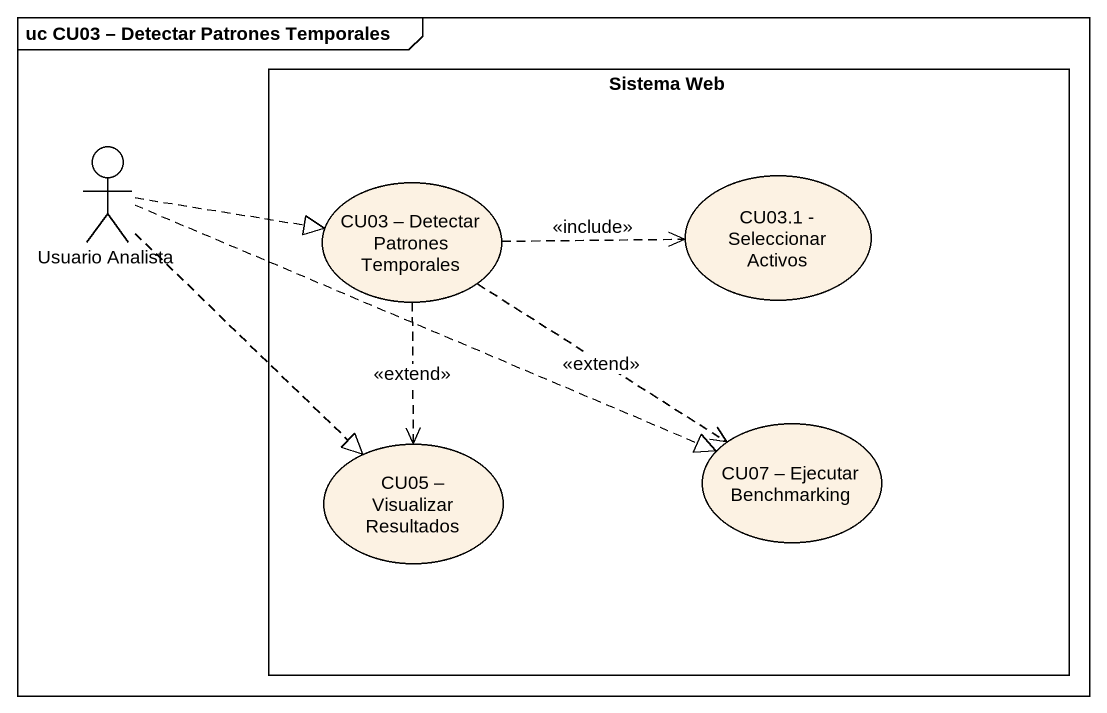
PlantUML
@startuml
mainframe uc CU03 – Detectar Patrones Temporales
rectangle "Sistema Web" as Sistema_Web {
  usecase "CU03.1 - Seleccionar Activos" as CU03_1_Seleccionar_Activos
  usecase "CU03 – Detectar Patrones Temporales" as CU03_Detectar_Patrones
  usecase "CU05 – Visualizar Resultados" as CU05_Visualizar_Resultados
  usecase "CU07 – Ejecutar Benchmarking" as CU07_Ejecutar_Benchmarking
}
actor "Usuario Analista" as Usuario_Analista
Usuario_Analista .right.|> CU03_Detectar_Patrones
Usuario_Analista ..|> CU05_Visualizar_Resultados
Usuario_Analista .right.|> CU07_Ejecutar_Benchmarking
CU03_Detectar_Patrones .right.> CU03_1_Seleccionar_Activos : <<include>>
CU03_Detectar_Patrones ..> CU05_Visualizar_Resultados : <<extend>>
CU03_Detectar_Patrones ..> CU07_Ejecutar_Benchmarking : <<extend>>
@enduml
